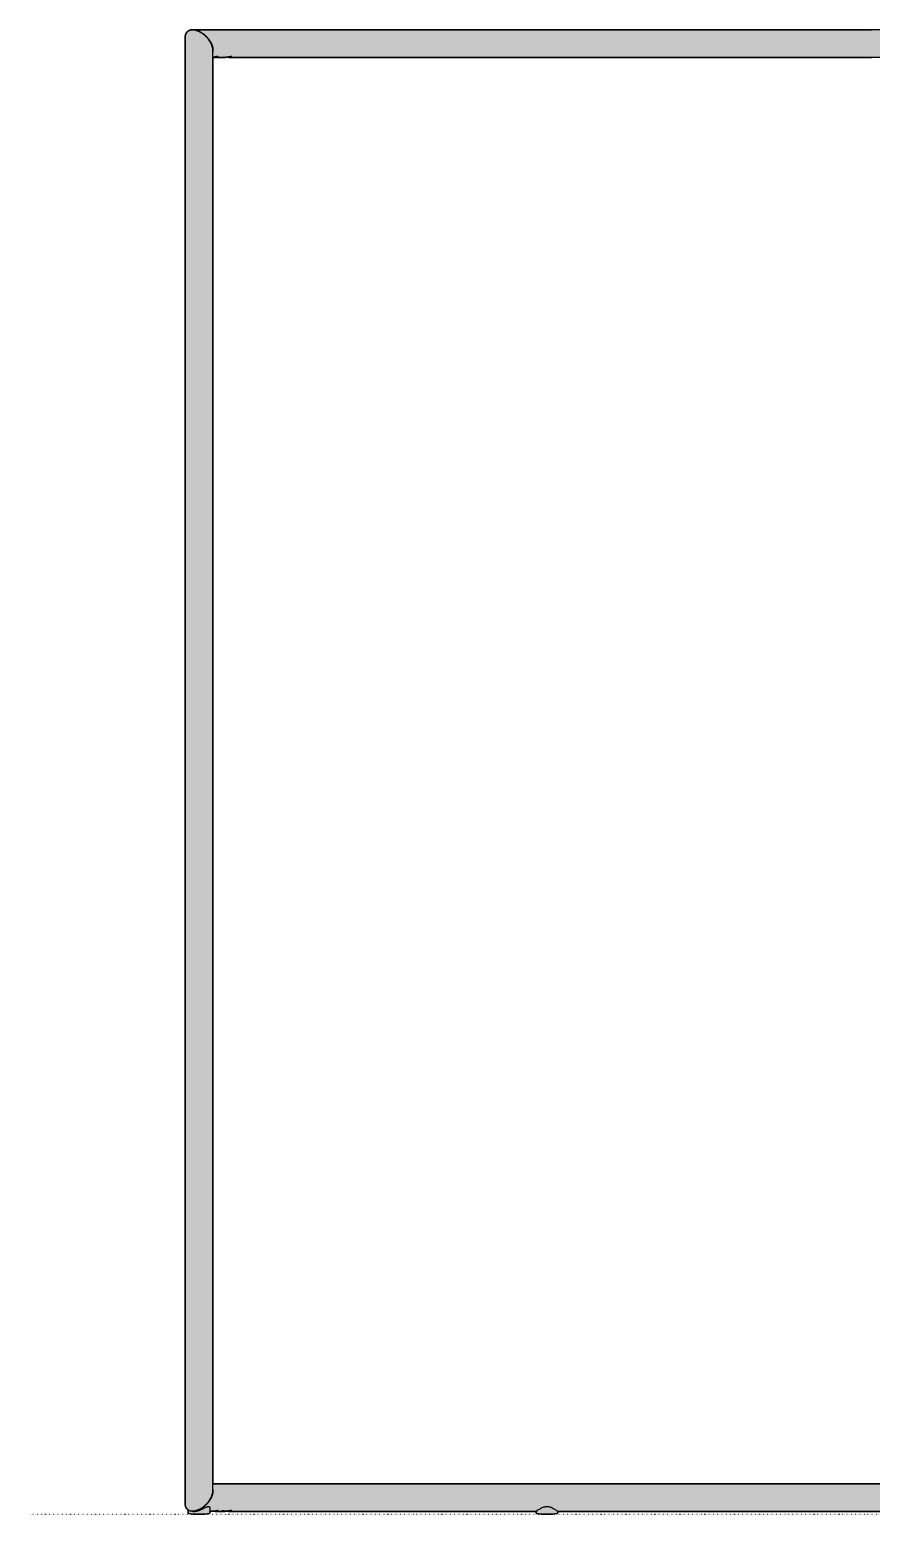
# Model space of a CAD drawing. Header units: millimetres. Extents: x 0 to 2832, y -1153 to 1503.
# Drawn here: x 0 to 852, y 0 to 1503 of the extents above; entities that cross this region are included whole.
import ezdxf

# ---------------------------------------------------------------- set-up
doc = ezdxf.new("R2010")
doc.units = ezdxf.units.MM
doc.linetypes.add('Dots', pattern=[1, 0, -1])
doc.layers.add('Blocks', color=7, linetype='Continuous')
doc.layers.add('Blocks$Fill', color=7, linetype='Continuous', true_color=0xffffff)
for name, color, linetype, lineweight, true_color in [('Blocks$Inner', 7, 'Continuous', 25, 0x007f00), ('Blocks$Outline', 7, 'Continuous', 35, 0xff3f3f), ('Groud', 7, 'Dots', 25, 0x243775)]:
    doc.layers.add(name, color=color, linetype=linetype, lineweight=lineweight, true_color=true_color)

# ---------------------------------------------------------------- blocks, each defined once
blk = doc.blocks.new('Colour Coat Rack Front')
at = {"layer": 'Blocks$Fill'}
h = blk.add_hatch(color=256, dxfattribs=at)
h.paths.add_polyline_path([(851.9, 1503), (213.6, 1503), (165, 1503), (164.7, 1503), (164.4, 1503), (164.1, 1503), (163.8, 1502.9), (163.5, 1502.9), (163.2, 1502.9), (162.9, 1502.8), (162.6, 1502.7), (162.5, 1502.7), (162.3, 1502.7), (162.2, 1502.6), (162.1, 1502.6), (161.9, 1502.5), (161.8, 1502.5), (161.7, 1502.4), (161.6, 1502.4), (161.4, 1502.3), (161.3, 1502.3), (161.2, 1502.2), (161.1, 1502.1), (161, 1502.1), (160.8, 1502), (160.7, 1502), (160.6, 1501.9), (160.5, 1501.8), (160.4, 1501.7), (160.3, 1501.7), (160.2, 1501.6), (160.1, 1501.5), (160, 1501.4), (159.9, 1501.4), (159.8, 1501.3), (159.7, 1501.2), (159.6, 1501.1), (159.5, 1501), (159.5, 1501), (159.4, 1500.9), (159.3, 1500.8), (159.2, 1500.7), (159.1, 1500.6), (159.1, 1500.5), (159, 1500.4), (158.9, 1500.3), (158.8, 1500.2), (158.8, 1500.1), (158.7, 1500), (158.6, 1499.9), (158.6, 1499.8), (158.5, 1499.7), (158.5, 1499.6), (158.4, 1499.5), (158.4, 1499.4), (158.2, 1499.2), (158.2, 1499), (158.1, 1498.9), (158.1, 1498.8), (158, 1498.6), (157.9, 1498.5), (157.9, 1498.3), (157.8, 1498.2), (157.8, 1498), (157.7, 1497.9), (157.7, 1497.7), (157.6, 1497.5), (157.6, 1497.4), (157.5, 1497.2), (157.5, 1497), (157.5, 1496.8), (157.4, 1496.7), (157.4, 1496.5), (157.4, 1496.3), (157.4, 1496.1), (157.4, 1495.9), (157.3, 1495.7), (157.3, 1495.6), (157.3, 1495.4), (157.3, 1495.2), (157.3, 10.9), (157.3, 10.7), (157.3, 10.5), (157.3, 10.3), (157.4, 10.1), (157.4, 9.9), (157.4, 9.7), (157.4, 9.6), (157.4, 9.4), (157.5, 9.2), (157.5, 9), (157.5, 8.9), (157.6, 8.7), (157.6, 8.5), (157.7, 8.3), (157.7, 8.2), (157.8, 8), (157.8, 7.9), (157.9, 7.7), (157.9, 7.6), (158, 7.4), (158.1, 7.3), (158.1, 7.1), (158.2, 7.1), (158.2, 6.9), (158.4, 6.6), (158.4, 6.5), (158.5, 6.4), (158.5, 6.3), (158.6, 6.2), (158.6, 6.1), (158.7, 6), (158.8, 5.9), (158.8, 5.8), (158.9, 5.7), (159, 5.6), (159.1, 5.5), (159.1, 5.5), (159.2, 5.4), (159.3, 5.3), (159.4, 5.2), (159.5, 5.1), (159.5, 5), (159.6, 4.9), (159.7, 4.8), (159.8, 4.8), (159.9, 4.7), (160, 4.6), (160.1, 4.5), (160.2, 4.4), (160.3, 4.4), (160.3, 4.4), (160.3, 1.8), (160.3, 1.8), (160.3, 1.8), (160.3, 1.7), (160.3, 1.7), (160.3, 1.7), (160.3, 1.6), (160.4, 1.6), (160.4, 1.6), (160.4, 1.5), (160.4, 1.5), (160.4, 1.5), (160.4, 1.4), (160.4, 1.4), (160.4, 1.4), (160.5, 1.3), (160.5, 1.3), (160.5, 1.3), (160.5, 1.3), (160.5, 1.2), (160.6, 1.2), (160.6, 1.2), (160.6, 1.2), (160.6, 1.1), (160.6, 1.1), (160.7, 1.1), (160.7, 1.1), (160.7, 1), (160.8, 1), (160.8, 1), (160.8, 1), (160.8, 1), (160.9, 1), (160.9, 0.9), (160.9, 0.9), (161, 0.9), (161, 0.9), (161, 0.9), (161.1, 0.9), (161.1, 0.9), (161.1, 0.9), (161.2, 0.9), (163.2, 0.5), (165.2, 0.3), (167.2, 0.1), (169.3, 0), (171.3, 0), (173.4, 0), (175.4, 0.1), (177.4, 0.3), (179.5, 0.5), (181.5, 0.9), (181.5, 0.9), (181.6, 0.9), (181.6, 0.9), (181.6, 0.9), (181.7, 0.9), (181.7, 0.9), (181.7, 0.9), (181.8, 0.9), (181.8, 1), (181.8, 1), (181.8, 1), (181.9, 1), (181.9, 1), (181.9, 1), (182, 1.1), (182, 1.1), (182, 1.1), (182, 1.1), (182.1, 1.2), (182.1, 1.2), (182.1, 1.2), (182.1, 1.2), (182.1, 1.3), (182.2, 1.3), (182.2, 1.3), (182.2, 1.3), (182.2, 1.4), (182.2, 1.4), (182.2, 1.4), (182.3, 1.5), (182.3, 1.5), (182.3, 1.5), (182.3, 1.6), (182.3, 1.6), (182.3, 1.6), (182.3, 1.7), (182.3, 1.7), (182.3, 1.7), (182.3, 1.8), (182.3, 1.8), (182.3, 1.8), (182.3, 3), (183.5, 3), (185, 3.2), (185.7, 3.2), (185.7, 3.2), (186.9, 3.1), (188, 3), (197.4, 3), (198.6, 3.1), (199.5, 3.2), (199.9, 3.2), (200.4, 3.1), (200.9, 3.1), (201.3, 3), (201.6, 3), (201.9, 3), (213.6, 3), (512.7, 3), (512.7, 3), (512.6, 3), (512.6, 3), (512.5, 2.9), (512.5, 1.8), (512.5, 1.8), (512.5, 1.8), (512.5, 1.7), (512.5, 1.7), (512.5, 1.7), (512.5, 1.6), (512.6, 1.6), (512.6, 1.6), (512.6, 1.5), (512.6, 1.5), (512.6, 1.5), (512.6, 1.4), (512.6, 1.4), (512.6, 1.4), (512.7, 1.3), (512.7, 1.3), (512.7, 1.3), (512.7, 1.3), (512.7, 1.2), (512.8, 1.2), (512.8, 1.2), (512.8, 1.2), (512.8, 1.1), (512.8, 1.1), (512.9, 1.1), (512.9, 1.1), (512.9, 1), (513, 1), (513, 1), (513, 1), (513, 1), (513.1, 1), (513.1, 0.9), (513.1, 0.9), (513.2, 0.9), (513.2, 0.9), (513.2, 0.9), (513.3, 0.9), (513.3, 0.9), (513.3, 0.9), (513.4, 0.9), (515.4, 0.5), (517.4, 0.3), (519.4, 0.1), (521.5, 0), (523.5, 0), (525.6, 0), (527.6, 0.1), (529.6, 0.3), (531.7, 0.5), (533.7, 0.9), (533.7, 0.9), (533.8, 0.9), (533.8, 0.9), (533.8, 0.9), (533.9, 0.9), (533.9, 0.9), (533.9, 0.9), (534, 0.9), (534, 1), (534, 1), (534, 1), (534.1, 1), (534.1, 1), (534.1, 1), (534.2, 1.1), (534.2, 1.1), (534.2, 1.1), (534.2, 1.1), (534.3, 1.2), (534.3, 1.2), (534.3, 1.2), (534.3, 1.2), (534.3, 1.3), (534.4, 1.3), (534.4, 1.3), (534.4, 1.3), (534.4, 1.4), (534.4, 1.4), (534.4, 1.4), (534.5, 1.5), (534.5, 1.5), (534.5, 1.5), (534.5, 1.6), (534.5, 1.6), (534.5, 1.6), (534.5, 1.7), (534.5, 1.7), (534.5, 1.7), (534.5, 1.8), (534.5, 1.8), (534.5, 1.8), (534.5, 2.8), (534.5, 2.8), (534.5, 2.8), (534.5, 2.9), (534.5, 2.9), (534.5, 2.9), (534.5, 2.9), (534.4, 3), (534.4, 3), (534.4, 3), (534.4, 3), (534.4, 3), (851.9, 3), (894.8, 3), (1212.3, 3), (1212.3, 3), (1212.3, 3), (1212.2, 3), (1212.2, 3), (1212.2, 3), (1212.2, 3), (1212.2, 3), (1212.2, 3), (1212.2, 3), (1212.2, 3), (1212.2, 3), (1212.2, 2.9), (1212.2, 2.9), (1212.2, 2.9), (1212.2, 2.9), (1212.2, 2.9), (1212.2, 2.9), (1212.2, 2.9), (1212.2, 2.9), (1212.2, 2.9), (1212.2, 2.9), (1212.2, 2.9), (1212.1, 2.9), (1212.1, 2.9), (1212.1, 2.9), (1212.1, 2.9), (1212.1, 2.9), (1212.1, 2.9), (1212.1, 2.8), (1212.1, 2.8), (1212.1, 2.8), (1212.1, 2.8), (1212.1, 2.8), (1212.1, 2.8), (1212.1, 2.8), (1212.1, 2.8), (1212.1, 1.8), (1212.1, 1.8), (1212.1, 1.8), (1212.1, 1.7), (1212.1, 1.7), (1212.1, 1.7), (1212.2, 1.6), (1212.2, 1.6), (1212.2, 1.6), (1212.2, 1.5), (1212.2, 1.5), (1212.2, 1.5), (1212.2, 1.4), (1212.2, 1.4), (1212.2, 1.4), (1212.3, 1.3), (1212.3, 1.3), (1212.3, 1.3), (1212.3, 1.3), (1212.3, 1.2), (1212.4, 1.2), (1212.4, 1.2), (1212.4, 1.1), (1212.4, 1.1), (1212.5, 1.1), (1212.5, 1.1), (1212.5, 1.1), (1212.5, 1), (1212.6, 1), (1212.6, 1), (1212.6, 1), (1212.7, 1), (1212.7, 0.9), (1212.7, 0.9), (1212.7, 0.9), (1213, 0.9), (1215, 0.5), (1217, 0.3), (1219, 0.1), (1221.1, 0), (1223.1, 0), (1225.2, 0), (1227.2, 0.1), (1229.2, 0.3), (1231.3, 0.5), (1233.3, 0.9), (1233.3, 0.9), (1233.4, 0.9), (1233.4, 0.9), (1233.4, 0.9), (1233.5, 0.9), (1233.5, 0.9), (1233.5, 0.9), (1233.6, 0.9), (1233.6, 1), (1233.6, 1), (1233.6, 1), (1233.7, 1), (1233.7, 1), (1233.7, 1), (1233.8, 1.1), (1233.8, 1.1), (1233.8, 1.1), (1233.8, 1.1), (1233.9, 1.2), (1233.9, 1.2), (1233.9, 1.2), (1233.9, 1.2), (1233.9, 1.3), (1234, 1.3), (1234, 1.3), (1234, 1.3), (1234, 1.4), (1234, 1.4), (1234, 1.4), (1234.1, 1.5), (1234.1, 1.5), (1234.1, 1.5), (1234.1, 1.6), (1234.1, 1.6), (1234.1, 1.6), (1234.1, 1.7), (1234.1, 1.7), (1234.1, 1.7), (1234.1, 1.8), (1234.1, 1.8), (1234.1, 1.8), (1234.1, 2.8), (1234.1, 2.8), (1234.1, 2.8), (1234.1, 2.9), (1234.1, 2.9), (1234.1, 2.9), (1234.1, 2.9), (1234, 3), (1234, 3), (1234, 3), (1234, 3), (1234, 3), (1234, 3), (1234, 3), (1234, 3), (1234, 3), (1234, 3), (1234, 3), (1234, 3), (1533.1, 3), (1544.8, 3), (1545.3, 3), (1547.2, 3.2), (1549.1, 3.6), (1550.6, 3.8), (1551.5, 3.8), (1551.5, 3.1), (1548.3, 3.1), (1549.3, 3), (1558.7, 3), (1560.3, 3.2), (1561.8, 3.3), (1563.4, 3.6), (1564.9, 3.8), (1565.4, 3.8), (1565.4, 3.9), (1565.4, 3.9), (1565.4, 3.9), (1565.4, 3.9), (1565.4, 3.9), (1565.4, 3.9), (1565.5, 3.9), (1565.5, 3.9), (1565.5, 3.9), (1565.5, 3.9), (1565.5, 3.9), (1565.5, 3.9), (1565.5, 3.9), (1565.5, 3.9), (1565.5, 3.9), (1565.5, 3.9), (1565.5, 3.9), (1565.5, 3.9), (1565.6, 3.9), (1565.6, 3.8), (1565.6, 3.8), (1565.6, 3.8), (1565.6, 3.8), (1565.6, 3.8), (1565.6, 3.8), (1565.6, 3.8), (1565.6, 3.8), (1565.6, 3.8), (1565.6, 3.8), (1565.6, 3.8), (1565.6, 3.8), (1565.6, 3.8), (1565.6, 3.8), (1565.7, 3.8), (1565.7, 3.8), (1565.7, 3.8), (1565.7, 3.8), (1565.7, 3.8), (1565.7, 3.8), (1565.7, 3.7), (1565.7, 3.7), (1565.7, 3.7), (1565.7, 3.7), (1565.7, 3.7), (1565.7, 3.7), (1565.7, 3.7), (1565.7, 3.7), (1565.7, 3.7), (1565.7, 3.7), (1565.7, 3.7), (1565.7, 3.7), (1565.7, 3.7), (1565.7, 3.6), (1565.7, 3.6), (1565.7, 3.6), (1565.4, 3.4), (1565.4, 3.1), (1562.2, 3.1), (1563.2, 3), (1564.3, 3), (1564.3, 1.8), (1564.3, 1.8), (1564.3, 1.8), (1564.3, 1.7), (1564.3, 1.7), (1564.3, 1.7), (1564.3, 1.6), (1564.4, 1.6), (1564.4, 1.6), (1564.4, 1.5), (1564.4, 1.5), (1564.4, 1.5), (1564.4, 1.4), (1564.4, 1.4), (1564.4, 1.4), (1564.5, 1.3), (1564.5, 1.3), (1564.5, 1.3), (1564.5, 1.3), (1564.5, 1.2), (1564.6, 1.2), (1564.6, 1.2), (1564.6, 1.2), (1564.6, 1.1), (1564.6, 1.1), (1564.7, 1.1), (1564.7, 1.1), (1564.7, 1), (1564.8, 1), (1564.8, 1), (1564.8, 1), (1564.8, 1), (1564.9, 1), (1564.9, 0.9), (1564.9, 0.9), (1565, 0.9), (1565, 0.9), (1565, 0.9), (1565.1, 0.9), (1565.1, 0.9), (1565.1, 0.9), (1565.2, 0.9), (1567.2, 0.5), (1569.2, 0.3), (1571.2, 0.1), (1573.3, 0), (1575.3, 0), (1577.4, 0), (1579.4, 0.1), (1581.4, 0.3), (1583.5, 0.5), (1585.5, 0.9), (1585.5, 0.9), (1585.6, 0.9), (1585.6, 0.9), (1585.6, 0.9), (1585.7, 0.9), (1585.7, 0.9), (1585.7, 0.9), (1585.8, 0.9), (1585.8, 1), (1585.8, 1), (1585.8, 1), (1585.9, 1), (1585.9, 1), (1585.9, 1), (1586, 1.1), (1586, 1.1), (1586, 1.1), (1586, 1.1), (1586.1, 1.2), (1586.1, 1.2), (1586.1, 1.2), (1586.1, 1.2), (1586.1, 1.3), (1586.2, 1.3), (1586.2, 1.3), (1586.2, 1.3), (1586.2, 1.4), (1586.2, 1.4), (1586.2, 1.4), (1586.3, 1.5), (1586.3, 1.5), (1586.3, 1.5), (1586.3, 1.6), (1586.3, 1.6), (1586.3, 1.6), (1586.3, 1.7), (1586.3, 1.7), (1586.3, 1.7), (1586.3, 1.8), (1586.3, 1.8), (1586.3, 1.8), (1586.3, 4.4), (1586.4, 4.4), (1586.5, 4.5), (1586.6, 4.6), (1586.7, 4.6), (1586.8, 4.7), (1586.9, 4.8), (1587, 4.9), (1587.1, 5), (1587.1, 5), (1587.2, 5.1), (1587.3, 5.2), (1587.4, 5.3), (1587.4, 5.4), (1587.5, 5.5), (1587.6, 5.5), (1587.7, 5.6), (1587.7, 5.7), (1587.8, 5.8), (1587.9, 5.9), (1587.9, 6), (1588, 6.2), (1588.2, 6.4), (1588.3, 6.6), (1588.4, 6.8), (1588.5, 7), (1588.5, 7.1), (1588.6, 7.3), (1588.7, 7.6), (1588.8, 7.8), (1588.9, 8.1), (1589, 8.4), (1589.1, 8.6), (1589.1, 8.9), (1589.2, 9.2), (1589.2, 9.5), (1589.3, 9.8), (1589.3, 10), (1589.3, 10.3), (1589.3, 10.6), (1589.3, 10.9), (1589.3, 1495.2), (1589.3, 1495.5), (1589.3, 1495.7), (1589.3, 1496), (1589.3, 1496.3), (1589.2, 1496.6), (1589.2, 1496.8), (1589.1, 1497.1), (1589.1, 1497.4), (1589, 1497.7), (1588.9, 1497.9), (1588.8, 1498.2), (1588.7, 1498.5), (1588.6, 1498.7), (1588.5, 1499), (1588.5, 1499.1), (1588.4, 1499.2), (1588.3, 1499.3), (1588.3, 1499.4), (1588.2, 1499.6), (1588.1, 1499.7), (1588.1, 1499.8), (1588, 1499.9), (1587.9, 1500.1), (1587.8, 1500.2), (1587.7, 1500.3), (1587.7, 1500.4), (1587.6, 1500.5), (1587.5, 1500.6), (1587.4, 1500.8), (1587.3, 1500.9), (1587.2, 1501), (1587.1, 1501.1), (1587, 1501.2), (1586.9, 1501.3), (1586.7, 1501.4), (1586.6, 1501.5), (1586.5, 1501.6), (1586.4, 1501.7), (1586.2, 1501.7), (1586.1, 1501.8), (1586, 1501.9), (1585.9, 1502), (1585.7, 1502.1), (1585.6, 1502.1), (1585.4, 1502.2), (1585.3, 1502.3), (1585.1, 1502.4), (1585, 1502.4), (1584.8, 1502.5), (1584.7, 1502.5), (1584.5, 1502.6), (1584.4, 1502.6), (1584.2, 1502.7), (1584, 1502.7), (1583.9, 1502.8), (1583.7, 1502.8), (1583.5, 1502.9), (1583.3, 1502.9), (1583.2, 1502.9), (1583, 1502.9), (1582.8, 1503), (1582.6, 1503), (1582.4, 1503), (1582.2, 1503), (1582.1, 1503), (1581.9, 1503), (1581.7, 1503), (1533.1, 1503), (1223.1, 1503), (894.8, 1503)], flags=0)
h.paths.add_polyline_path([(851.9, 31), (523.5, 31), (213.6, 31), (185.3, 31), (185.3, 1475), (197.4, 1475), (198.6, 1475.1), (199.7, 1475.2), (200.8, 1475.4), (202, 1475.6), (203.1, 1475.8), (203.2, 1475.8), (203.3, 1475.8), (203.5, 1475.9), (203.6, 1475.9), (203.7, 1475.9), (203.8, 1475.9), (204, 1475.9), (204.1, 1475.9), (204.2, 1475.8), (204.2, 1475.8), (204.2, 1475.1), (200.9, 1475.1), (201.9, 1475), (213.6, 1475), (851.9, 1475), (894.8, 1475), (1223.1, 1475), (1533.1, 1475), (1544.8, 1475), (1546.3, 1475.1), (1547.7, 1475.3), (1549.2, 1475.5), (1550.7, 1475.8), (1551.5, 1475.8), (1551.5, 1475.1), (1548.3, 1475.1), (1549.3, 1475), (1558.7, 1475), (1559.9, 1475.1), (1561, 1475.2), (1562.2, 1475.4), (1563.4, 1475.6), (1564.5, 1475.8), (1565.4, 1475.8), (1565.4, 1475.1), (1561.3, 1475.1), (1561.3, 31), (1533.1, 31), (1223.1, 31), (894.8, 31)], flags=0)
at = {"layer": 'Blocks$Inner'}
for p, q in [((201.9, 1475), (202.8, 1475.1)), ((183.5, 3), (182.3, 3.1)), ((197.4, 3), (188, 3)), ((534.4, 3), (534.3, 3))]:
    blk.add_line(p, q, dxfattribs=at)
for points in [[(894.8, 1503), (851.9, 1503), (213.6, 1503), (165, 1503), (164.7, 1503), (164.4, 1503), (164.1, 1503), (163.8, 1502.9), (163.5, 1502.9), (163.2, 1502.9), (162.9, 1502.8), (162.6, 1502.7), (162.5, 1502.7), (162.3, 1502.7), (162.2, 1502.6), (162.1, 1502.6), (161.9, 1502.5), (161.8, 1502.5), (161.7, 1502.4), (161.6, 1502.4), (161.4, 1502.3), (161.3, 1502.3), (161.2, 1502.2), (161.1, 1502.1), (161, 1502.1), (160.8, 1502), (160.7, 1502), (160.6, 1501.9), (160.5, 1501.8), (160.4, 1501.7), (160.3, 1501.7), (160.2, 1501.6), (160.1, 1501.5), (160, 1501.4), (159.9, 1501.4), (159.8, 1501.3), (159.7, 1501.2), (159.6, 1501.1), (159.5, 1501), (159.5, 1501), (159.4, 1500.9), (159.3, 1500.8), (159.2, 1500.7), (159.1, 1500.6), (159.1, 1500.5), (159, 1500.4), (158.9, 1500.3), (158.8, 1500.2), (158.8, 1500.1), (158.7, 1500), (158.6, 1499.9), (158.6, 1499.8), (158.5, 1499.7), (158.5, 1499.6), (158.4, 1499.5), (158.4, 1499.4), (158.2, 1499.2), (158.2, 1499)], [(165, 1503), (165.4, 1503), (165.8, 1503), (166.2, 1503), (166.6, 1502.9), (167, 1502.9), (167.4, 1502.8), (167.8, 1502.7), (168.2, 1502.6), (168.7, 1502.5), (169.1, 1502.4), (169.5, 1502.2), (169.9, 1502.1), (170.3, 1501.9), (170.8, 1501.7), (171.2, 1501.6), (171.6, 1501.4), (172, 1501.2), (172.4, 1501), (172.8, 1500.8), (173.2, 1500.5), (173.6, 1500.3), (174, 1500.1), (174.4, 1499.8), (174.7, 1499.6), (175.5, 1499.1), (176.2, 1498.5), (176.9, 1498), (177.5, 1497.4), (178.1, 1496.9), (178.7, 1496.3), (179.3, 1495.7), (179.8, 1495.2), (180.3, 1494.6), (180.7, 1494), (181.2, 1493.5), (181.6, 1492.9), (181.9, 1492.4), (182.3, 1491.9), (182.6, 1491.4), (182.9, 1490.9), (183.2, 1490.4), (183.4, 1489.9), (183.7, 1489.5), (183.9, 1489), (184.1, 1488.6), (184.3, 1488.2), (184.5, 1487.7), (184.6, 1487.3), (184.8, 1486.8), (184.9, 1486.4), (185, 1485.9), (185.1, 1485.4), (185.2, 1485), (185.3, 1484.5), (185.4, 1484), (185.4, 1483.6), (185.4, 1483.1), (185.4, 1482.6), (185.4, 1482.1), (185.4, 1481.6), (185.4, 1481.2), (185.3, 1480.7)], [(190.3, 1475.9), (190.3, 1475.1), (185.3, 1475.1)], [(190.3, 1475.4), (190.6, 1475.7), (190.5, 1475.8), (190.4, 1475.8), (190.3, 1475.8), (190.1, 1475.9), (190, 1475.9), (189.9, 1475.9), (189.8, 1475.9), (189.6, 1475.9), (189.5, 1475.9), (189.4, 1475.8), (189.3, 1475.8), (189.1, 1475.8), (185.3, 1475.1)], [(204.2, 1475.4), (204.5, 1475.7), (204.5, 1475.8), (204.4, 1475.8), (204.2, 1475.8), (204.1, 1475.9), (204, 1475.9), (203.8, 1475.9), (203.7, 1475.9), (203.6, 1475.9), (203.5, 1475.9), (203.3, 1475.8), (203.2, 1475.8), (203.1, 1475.8), (202, 1475.6), (200.8, 1475.4), (199.7, 1475.2), (198.6, 1475.1), (197.4, 1475), (185.3, 1475)], [(204.2, 1475.9), (204.2, 1475.1), (198.4, 1475.1)], [(894.8, 1475), (851.9, 1475), (213.6, 1475), (201.9, 1475), (200.9, 1475.1)], [(894.8, 31), (851.9, 31), (523.5, 31), (213.6, 31), (185.3, 31)], [(185.3, 25.3), (185.4, 24.9), (185.4, 24.4), (185.4, 23.9), (185.4, 23.4), (185.4, 23), (185.4, 22.5), (185.4, 22), (185.3, 21.5), (185.2, 21.1), (185.1, 20.6), (185, 20.1), (184.9, 19.7), (184.8, 19.2), (184.6, 18.8), (184.5, 18.3), (184.3, 17.9), (184.1, 17.4), (183.9, 17), (183.7, 16.6), (183.4, 16.1), (183.2, 15.6), (182.9, 15.2), (182.6, 14.7), (182.3, 14.2), (181.9, 13.6), (181.6, 13.1), (181.2, 12.6), (180.7, 12), (180.3, 11.5), (179.8, 10.9), (179.3, 10.3), (178.7, 9.8), (178.1, 9.2), (177.5, 8.6), (176.9, 8.1), (176.2, 7.5), (175.5, 7), (174.7, 6.5), (174.4, 6.2), (174, 6), (173.6, 5.7), (173.2, 5.5), (172.8, 5.3), (172.4, 5.1), (172, 4.9), (171.6, 4.7), (171.2, 4.5), (170.8, 4.3), (170.3, 4.1), (169.9, 4), (169.5, 3.8), (169.1, 3.7), (168.7, 3.6), (168.2, 3.5), (167.8, 3.4), (167.4, 3.3), (167, 3.2), (166.6, 3.1), (166.2, 3.1), (165.8, 3), (165.4, 3), (165, 3), (164.7, 3), (164.4, 3), (164.1, 3.1), (163.8, 3.1), (163.5, 3.1), (163.2, 3.2), (162.9, 3.2), (162.6, 3.3), (162.5, 3.4), (162.3, 3.4), (162.2, 3.4), (162.1, 3.5), (161.9, 3.5), (161.8, 3.6), (161.7, 3.6), (161.6, 3.7), (161.4, 3.7), (161.3, 3.8), (161.2, 3.8), (161.1, 3.9), (161, 4), (160.8, 4), (160.7, 4.1), (160.6, 4.2), (160.5, 4.2), (160.4, 4.3), (160.3, 4.4), (160.2, 4.4), (160.1, 4.5), (160, 4.6), (159.9, 4.7), (159.8, 4.8), (159.7, 4.8), (159.6, 4.9), (159.5, 5), (159.5, 5.1), (159.4, 5.2), (159.3, 5.3), (159.2, 5.4), (159.1, 5.5), (159.1, 5.5), (159, 5.6), (158.9, 5.7), (158.8, 5.8), (158.8, 5.9), (158.7, 6), (158.6, 6.1), (158.6, 6.2), (158.5, 6.3), (158.5, 6.4), (158.4, 6.5), (158.4, 6.6), (158.2, 6.9), (158.2, 7.1)], [(166.3, 3), (166.6, 3), (166.8, 3), (167.1, 3), (167.3, 3), (167.6, 3.1), (167.8, 3.1), (168.1, 3.1), (168.4, 3.2), (168.9, 3.3), (169.4, 3.4), (170, 3.5), (170.5, 3.7), (171, 3.8), (171.6, 4), (172.1, 4.2), (172.6, 4.4), (173.1, 4.6), (173.6, 4.8), (174.6, 5.3), (178.2, 7.1), (178.6, 7.3), (178.9, 7.4), (179.3, 7.6), (179.5, 7.7), (179.7, 7.7), (179.8, 7.8), (180, 7.8), (180.2, 7.9), (180.2, 7.9), (180.3, 7.9), (180.4, 7.9), (180.5, 7.9), (180.5, 8), (180.6, 8), (180.7, 8), (180.8, 8), (180.8, 8), (180.9, 8), (181, 8), (181, 8), (181.1, 8), (181.1, 8), (181.2, 8), (181.2, 8), (181.2, 8), (181.2, 7.9), (181.3, 7.9), (181.3, 7.9), (181.3, 7.9), (181.4, 7.9), (181.4, 7.9), (181.4, 7.9), (181.5, 7.9), (181.5, 7.9), (181.5, 7.9), (181.5, 7.9), (181.6, 7.8), (181.6, 7.8), (181.6, 7.8), (181.6, 7.8), (181.7, 7.8), (181.7, 7.8), (181.7, 7.8), (181.7, 7.7), (181.8, 7.7), (181.8, 7.7), (181.8, 7.7), (181.8, 7.7), (181.9, 7.7), (181.9, 7.6), (181.9, 7.6), (181.9, 7.6), (181.9, 7.6), (182, 7.6), (182, 7.5), (182, 7.5), (182, 7.5), (182, 7.5), (182, 7.5), (182.1, 7.4), (182.1, 7.4), (182.1, 7.4), (182.1, 7.4), (182.1, 7.3), (182.1, 7.3), (182.1, 7.3), (182.2, 7.3), (182.2, 7.2), (182.2, 7.2), (182.2, 7.2), (182.2, 7.2), (182.2, 7.1), (182.2, 7.1), (182.2, 7.1), (182.2, 7.1), (182.3, 7), (182.3, 7), (182.3, 7), (182.3, 6.9), (182.3, 6.9), (182.3, 6.8), (182.3, 6.8), (182.3, 6.7), (182.3, 6.7), (182.3, 6.6), (182.3, 6.6), (182.3, 6.5), (182.3, 1.8), (182.3, 1.8), (182.3, 1.8), (182.3, 1.7), (182.3, 1.7), (182.3, 1.7), (182.3, 1.6), (182.3, 1.6), (182.3, 1.6), (182.3, 1.5), (182.3, 1.5), (182.3, 1.5), (182.2, 1.4), (182.2, 1.4), (182.2, 1.4), (182.2, 1.3), (182.2, 1.3), (182.2, 1.3), (182.1, 1.3), (182.1, 1.2), (182.1, 1.2), (182.1, 1.2), (182.1, 1.2), (182, 1.1), (182, 1.1), (182, 1.1), (182, 1.1), (181.9, 1), (181.9, 1), (181.9, 1), (181.8, 1), (181.8, 1), (181.8, 1), (181.8, 0.9), (181.7, 0.9), (181.7, 0.9), (181.7, 0.9), (181.6, 0.9), (181.6, 0.9), (181.6, 0.9), (181.5, 0.9), (181.5, 0.9), (179.5, 0.5), (177.4, 0.3), (175.4, 0.1), (173.4, 0), (171.3, 0), (169.3, 0), (167.2, 0.1), (165.2, 0.3), (163.2, 0.5), (161.2, 0.9), (161.1, 0.9), (161.1, 0.9), (161.1, 0.9), (161, 0.9), (161, 0.9), (161, 0.9), (160.9, 0.9), (160.9, 0.9), (160.9, 1), (160.8, 1), (160.8, 1), (160.8, 1), (160.8, 1), (160.7, 1), (160.7, 1.1), (160.7, 1.1), (160.6, 1.1), (160.6, 1.1), (160.6, 1.2), (160.6, 1.2), (160.6, 1.2), (160.5, 1.2), (160.5, 1.3), (160.5, 1.3), (160.5, 1.3), (160.5, 1.3), (160.4, 1.4), (160.4, 1.4), (160.4, 1.4), (160.4, 1.5), (160.4, 1.5), (160.4, 1.5), (160.4, 1.6), (160.4, 1.6), (160.3, 1.6), (160.3, 1.7), (160.3, 1.7), (160.3, 1.7), (160.3, 1.8), (160.3, 1.8), (160.3, 1.8), (160.3, 4.4)], [(165.5, 3), (166.3, 3), (166.8, 3), (167.3, 3.1), (167.8, 3.1), (168.4, 3.2), (168.9, 3.3), (169.4, 3.4), (169.9, 3.5), (170.4, 3.6), (170.8, 3.8), (171.3, 3.9)], [(182.3, 3.8), (183.5, 3.6), (184.6, 3.4), (185.7, 3.2), (186.9, 3.1), (188, 3), (188.3, 3), (188.5, 3), (188.8, 3.1), (189, 3.1), (189.2, 3.1), (189.4, 3.1), (189.5, 3.2), (189.7, 3.2), (189.8, 3.2), (189.9, 3.2), (189.9, 3.3), (190, 3.3), (190, 3.3), (190.1, 3.3), (190.1, 3.3), (190.2, 3.4), (190.2, 3.4), (190.3, 3.4), (190.3, 3.4), (190.4, 3.4), (190.4, 3.5), (190.4, 3.5), (190.4, 3.5), (190.4, 3.5), (190.4, 3.5), (190.5, 3.5), (190.5, 3.5), (190.5, 3.5), (190.5, 3.5), (190.5, 3.5), (190.5, 3.6), (190.5, 3.6), (190.5, 3.6), (190.5, 3.6), (190.5, 3.6), (190.5, 3.6), (190.5, 3.6), (190.5, 3.6), (190.6, 3.6), (190.6, 3.6), (190.6, 3.6), (190.6, 3.6), (190.6, 3.6), (190.6, 3.6), (190.6, 3.6), (190.6, 3.6), (190.6, 3.6), (190.6, 3.6), (190.6, 3.6), (190.6, 3.7), (190.6, 3.7), (190.6, 3.7), (190.6, 3.7), (190.6, 3.7), (190.6, 3.7), (190.6, 3.7), (190.6, 3.7), (190.6, 3.7), (190.6, 3.7), (190.6, 3.7), (190.6, 3.7), (190.6, 3.7), (190.6, 3.7), (190.6, 3.7), (190.6, 3.7), (190.6, 3.7), (190.6, 3.8), (190.6, 3.8), (190.6, 3.8), (190.5, 3.8), (190.5, 3.8), (190.5, 3.8), (190.5, 3.8), (190.5, 3.8), (190.5, 3.8), (190.5, 3.8), (190.5, 3.8), (190.5, 3.8), (190.5, 3.8), (190.5, 3.8), (190.5, 3.8), (190.5, 3.8), (190.5, 3.8), (190.5, 3.8), (190.5, 3.8), (190.5, 3.8), (190.5, 3.8), (190.5, 3.8), (190.5, 3.8), (190.5, 3.8), (190.4, 3.8), (190.4, 3.8), (190.4, 3.8), (190.4, 3.8), (190.4, 3.8), (190.4, 3.8), (190.4, 3.8), (190.4, 3.8), (190.4, 3.8), (190.4, 3.8), (190.4, 3.8), (190.4, 3.8), (190.4, 3.8), (189.6, 3.8), (188.1, 3.6), (186.6, 3.3), (185, 3.2), (183.5, 3), (182.3, 3)], [(190.3, 3.9), (190.3, 3.1), (184.9, 3.1)], [(196.2, 3.1), (195.2, 3.1), (195.2, 3.1)], [(204.2, 3.9), (204.2, 3.1), (198.9, 3.1)], [(512.7, 3), (213.6, 3), (201.9, 3)], [(1212.3, 3), (894.8, 3), (851.9, 3), (534.4, 3)]]:
    blk.add_lwpolyline(points, dxfattribs=at)
for points in [[(185.3, 23.9), (185.3, 1482.2), (185.3, 1482.6), (185.3, 1483), (185.3, 1483.4), (185.2, 1483.8), (185.2, 1484.2), (185.1, 1484.6), (185, 1485), (184.9, 1485.4), (184.8, 1485.8), (184.7, 1486.3), (184.5, 1486.7), (184.4, 1487.1), (184.2, 1487.5), (184, 1487.9), (183.9, 1488.4), (183.7, 1488.8), (183.5, 1489.2), (183.3, 1489.6), (183.1, 1490), (182.8, 1490.4), (182.6, 1490.8), (182.4, 1491.2), (182.1, 1491.5), (181.9, 1491.9), (181.4, 1492.7), (180.8, 1493.4), (180.3, 1494), (179.7, 1494.7), (179.2, 1495.3), (178.6, 1495.9), (178, 1496.4), (177.5, 1497), (176.9, 1497.5), (176.3, 1497.9), (175.8, 1498.3), (175.2, 1498.7), (174.7, 1499.1), (174.2, 1499.5), (173.7, 1499.8), (173.2, 1500.1), (172.7, 1500.4), (172.2, 1500.6), (171.8, 1500.9), (171.3, 1501.1), (170.9, 1501.3), (170.4, 1501.5), (170, 1501.6), (169.5, 1501.8), (169, 1502), (168.5, 1502.1), (167.9, 1502.3), (167.7, 1502.3), (167.4, 1502.4), (167.1, 1502.4), (166.9, 1502.5), (166.6, 1502.5), (166.3, 1502.6), (166, 1502.6), (165.8, 1502.6), (165.5, 1502.6), (165.2, 1502.7), (164.9, 1502.7), (164.6, 1502.7), (164.3, 1502.7), (164.1, 1502.6), (163.8, 1502.6), (163.5, 1502.6), (163.2, 1502.5), (162.9, 1502.5), (162.6, 1502.4), (162.5, 1502.4), (162.4, 1502.4), (162.2, 1502.3), (162.1, 1502.3), (162, 1502.2), (161.8, 1502.2), (161.7, 1502.1), (161.6, 1502.1), (161.4, 1502), (161.3, 1502), (161.2, 1501.9), (161, 1501.9), (160.9, 1501.8), (160.8, 1501.7), (160.7, 1501.6), (160.5, 1501.6), (160.4, 1501.5), (160.3, 1501.4), (160.2, 1501.3), (160, 1501.3), (159.9, 1501.2), (159.8, 1501.1), (159.7, 1501), (159.6, 1500.9), (159.5, 1500.8), (159.4, 1500.7), (159.3, 1500.6), (159.2, 1500.5), (159.1, 1500.4), (159, 1500.2), (158.9, 1500.1), (158.8, 1500), (158.7, 1499.9), (158.6, 1499.8), (158.5, 1499.6), (158.4, 1499.5), (158.4, 1499.4), (158.3, 1499.2), (158.2, 1499.1), (158.1, 1498.9), (158.1, 1498.8), (158, 1498.6), (157.9, 1498.5), (157.9, 1498.3), (157.8, 1498.2), (157.8, 1498), (157.7, 1497.9), (157.7, 1497.7), (157.6, 1497.5), (157.6, 1497.4), (157.5, 1497.2), (157.5, 1497), (157.5, 1496.8), (157.4, 1496.7), (157.4, 1496.5), (157.4, 1496.3), (157.4, 1496.1), (157.4, 1495.9), (157.3, 1495.7), (157.3, 1495.6), (157.3, 1495.4), (157.3, 1495.2), (157.3, 10.9), (157.3, 10.7), (157.3, 10.5), (157.3, 10.3), (157.4, 10.1), (157.4, 9.9), (157.4, 9.7), (157.4, 9.6), (157.4, 9.4), (157.5, 9.2), (157.5, 9), (157.5, 8.9), (157.6, 8.7), (157.6, 8.5), (157.7, 8.3), (157.7, 8.2), (157.8, 8), (157.8, 7.9), (157.9, 7.7), (157.9, 7.6), (158, 7.4), (158.1, 7.3), (158.1, 7.1), (158.2, 7), (158.3, 6.8), (158.4, 6.7), (158.4, 6.6), (158.5, 6.4), (158.6, 6.3), (158.7, 6.2), (158.8, 6), (158.9, 5.9), (159, 5.8), (159.1, 5.7), (159.2, 5.6), (159.3, 5.5), (159.4, 5.4), (159.5, 5.3), (159.6, 5.2), (159.7, 5.1), (159.8, 5), (159.9, 4.9), (160, 4.8), (160.2, 4.7), (160.3, 4.6), (160.4, 4.5), (160.5, 4.5), (160.7, 4.4), (160.8, 4.3), (160.9, 4.3), (161, 4.2), (161.2, 4.1), (161.3, 4.1), (161.4, 4), (161.6, 4), (161.7, 3.9), (161.8, 3.9), (162, 3.8), (162.1, 3.8), (162.2, 3.7), (162.4, 3.7), (162.5, 3.6), (162.6, 3.6), (162.9, 3.6), (163.2, 3.5), (163.5, 3.5), (163.8, 3.4), (164.1, 3.4), (164.3, 3.4), (164.6, 3.4), (164.9, 3.4), (165.2, 3.4), (165.5, 3.4), (165.8, 3.4), (166, 3.4), (166.3, 3.5), (166.6, 3.5), (166.9, 3.6), (167.1, 3.6), (167.4, 3.7), (167.7, 3.7), (167.9, 3.8), (168.5, 3.9), (169, 4.1), (169.5, 4.2), (170, 4.4), (170.4, 4.6), (170.9, 4.8), (171.3, 5), (171.8, 5.2), (172.2, 5.4), (172.7, 5.7), (173.2, 6), (173.7, 6.2), (174.2, 6.6), (174.7, 6.9), (175.2, 7.3), (175.8, 7.7), (176.3, 8.1), (176.9, 8.6), (177.5, 9.1), (178, 9.6), (178.6, 10.2), (179.2, 10.7), (179.7, 11.4), (180.3, 12), (180.8, 12.7), (181.4, 13.4), (181.9, 14.1), (182.1, 14.5), (182.4, 14.9), (182.6, 15.3), (182.8, 15.7), (183.1, 16.1), (183.3, 16.5), (183.5, 16.9), (183.7, 17.3), (183.9, 17.7), (184, 18.1), (184.2, 18.5), (184.4, 18.9), (184.5, 19.4), (184.7, 19.8), (184.8, 20.2), (184.9, 20.6), (185, 21), (185.1, 21.5), (185.2, 21.9), (185.2, 22.3), (185.3, 22.7), (185.3, 23.1), (185.3, 23.5)], [(194.9, 3.6), (194.9, 3.6), (194.9, 3.6), (194.9, 3.6), (194.9, 3.7), (194.9, 3.7), (194.9, 3.7), (194.9, 3.7), (194.9, 3.7), (195, 3.7), (195, 3.7), (195, 3.7), (195, 3.7), (195, 3.7), (195, 3.8), (195, 3.8), (195, 3.8), (195, 3.8), (195, 3.8), (195, 3.8), (195, 3.8), (195, 3.8), (195, 3.8), (195, 3.8), (195.1, 3.8), (195.1, 3.8), (195.1, 3.8), (195.1, 3.8), (195.1, 3.8), (195.1, 3.9), (195.1, 3.9), (195.1, 3.9), (195.1, 3.9), (195.1, 3.9), (195.2, 3.9), (195.2, 3.9), (195.2, 3.9), (195.2, 3.9), (195.2, 3.9), (195.2, 3.9), (195.2, 3.9), (195.2, 3.9), (195.2, 3.9), (195.2, 3.9), (195.3, 3.9), (195.3, 3.9), (195.3, 3.9), (195.3, 3.9), (195.3, 3.9), (195.3, 3.9), (195.3, 3.9), (195.3, 3.9), (195.3, 3.9), (195.4, 3.9), (195.4, 3.9), (195.4, 3.8), (195.6, 3.8), (195.7, 3.8), (195.8, 3.8), (195.9, 3.8), (196.1, 3.8), (196.4, 3.8), (196.8, 3.7), (199.4, 3.2), (199.9, 3.2), (200.4, 3.1), (200.9, 3.1), (201.3, 3), (201.6, 3), (201.9, 3), (202.2, 3), (202.5, 3), (202.7, 3.1), (203, 3.1), (203.2, 3.1), (203.3, 3.1), (203.5, 3.2), (203.6, 3.2), (203.8, 3.2), (203.8, 3.2), (203.9, 3.3), (203.9, 3.3), (204, 3.3), (204.1, 3.3), (204.1, 3.3), (204.2, 3.4), (204.2, 3.4), (204.2, 3.4), (204.3, 3.4), (204.3, 3.5), (204.3, 3.5), (204.4, 3.5), (204.4, 3.5), (204.4, 3.5), (204.4, 3.5), (204.4, 3.5), (204.4, 3.5), (204.4, 3.5), (204.5, 3.5), (204.5, 3.6), (204.5, 3.6), (204.5, 3.6), (204.5, 3.6), (204.5, 3.6), (204.5, 3.6), (204.5, 3.6), (204.5, 3.6), (204.5, 3.6), (204.5, 3.6), (204.5, 3.6), (204.5, 3.6), (204.5, 3.6), (204.5, 3.6), (204.5, 3.6), (204.5, 3.6), (204.5, 3.6), (204.5, 3.7), (204.5, 3.7), (204.5, 3.7), (204.5, 3.7), (204.5, 3.7), (204.5, 3.7), (204.5, 3.7), (204.5, 3.7), (204.5, 3.7), (204.5, 3.7), (204.5, 3.7), (204.5, 3.7), (204.5, 3.7), (204.5, 3.7), (204.5, 3.7), (204.5, 3.7), (204.5, 3.7), (204.5, 3.7), (204.5, 3.7), (204.5, 3.7), (204.5, 3.8), (204.5, 3.8), (204.5, 3.8), (204.5, 3.8), (204.5, 3.8), (204.5, 3.8), (204.5, 3.8), (204.5, 3.8), (204.5, 3.8), (204.5, 3.8), (204.5, 3.8), (204.5, 3.8), (204.5, 3.8), (204.5, 3.8), (204.5, 3.8), (204.5, 3.8), (204.5, 3.8), (204.5, 3.8), (204.5, 3.8), (204.5, 3.8), (204.5, 3.8), (204.5, 3.8), (204.5, 3.8), (204.4, 3.8), (204.4, 3.8), (204.4, 3.8), (204.4, 3.8), (204.4, 3.8), (204.4, 3.8), (204.4, 3.8), (204.4, 3.8), (204.4, 3.8), (204.4, 3.8), (204.4, 3.8), (204.4, 3.8), (203.4, 3.8), (202.2, 3.6), (201, 3.4), (199.8, 3.2), (198.6, 3.1), (197.4, 3), (197.2, 3), (196.9, 3), (196.7, 3), (196.5, 3.1), (196.3, 3.1), (196.1, 3.1), (196, 3.1), (195.8, 3.2), (195.7, 3.2), (195.6, 3.2), (195.6, 3.2), (195.5, 3.3), (195.5, 3.3), (195.4, 3.3), (195.4, 3.3), (195.3, 3.3), (195.3, 3.4), (195.2, 3.4), (195.2, 3.4), (195.1, 3.4), (195.1, 3.4), (195.1, 3.4), (195.1, 3.5), (195.1, 3.5), (195.1, 3.5), (195, 3.5), (195, 3.5), (195, 3.5), (195, 3.5), (195, 3.5), (195, 3.5), (195, 3.5), (195, 3.5), (195, 3.6), (195, 3.6), (195, 3.6), (195, 3.6), (195, 3.6), (195, 3.6), (194.9, 3.6), (194.9, 3.6), (194.9, 3.6), (194.9, 3.6), (194.9, 3.6), (194.9, 3.6), (194.9, 3.6), (194.9, 3.6)], [(534.5, 2.8), (534.5, 1.8), (534.5, 1.8), (534.5, 1.8), (534.5, 1.7), (534.5, 1.7), (534.5, 1.7), (534.5, 1.6), (534.5, 1.6), (534.5, 1.6), (534.5, 1.5), (534.5, 1.5), (534.5, 1.5), (534.4, 1.4), (534.4, 1.4), (534.4, 1.4), (534.4, 1.3), (534.4, 1.3), (534.4, 1.3), (534.3, 1.3), (534.3, 1.2), (534.3, 1.2), (534.3, 1.2), (534.3, 1.2), (534.2, 1.1), (534.2, 1.1), (534.2, 1.1), (534.2, 1.1), (534.1, 1), (534.1, 1), (534.1, 1), (534, 1), (534, 1), (534, 1), (534, 0.9), (533.9, 0.9), (533.9, 0.9), (533.9, 0.9), (533.8, 0.9), (533.8, 0.9), (533.8, 0.9), (533.7, 0.9), (533.7, 0.9), (531.7, 0.5), (529.6, 0.3), (527.6, 0.1), (525.6, 0), (523.5, 0), (521.5, 0), (519.4, 0.1), (517.4, 0.3), (515.4, 0.5), (513.4, 0.9), (513.3, 0.9), (513.3, 0.9), (513.3, 0.9), (513.2, 0.9), (513.2, 0.9), (513.2, 0.9), (513.1, 0.9), (513.1, 0.9), (513.1, 1), (513, 1), (513, 1), (513, 1), (513, 1), (512.9, 1), (512.9, 1.1), (512.9, 1.1), (512.8, 1.1), (512.8, 1.1), (512.8, 1.2), (512.8, 1.2), (512.8, 1.2), (512.7, 1.2), (512.7, 1.3), (512.7, 1.3), (512.7, 1.3), (512.7, 1.3), (512.6, 1.4), (512.6, 1.4), (512.6, 1.4), (512.6, 1.5), (512.6, 1.5), (512.6, 1.5), (512.6, 1.6), (512.6, 1.6), (512.5, 1.6), (512.5, 1.7), (512.5, 1.7), (512.5, 1.7), (512.5, 1.8), (512.5, 1.8), (512.5, 1.8), (512.5, 2.9), (512.6, 3), (512.6, 3), (512.7, 3), (512.8, 3.1), (513.1, 3.3), (513.5, 3.6), (514.5, 4.4), (515.9, 5.3), (516.7, 5.7), (517.5, 6.2), (517.9, 6.4), (518.4, 6.7), (518.8, 6.9), (519.3, 7.1), (519.8, 7.3), (520.3, 7.5), (521.4, 7.7), (521.9, 7.8), (522.4, 7.9), (522.7, 7.9), (523, 8), (523.3, 8), (523.5, 8), (523.8, 8), (524.1, 8), (524.3, 7.9), (524.6, 7.9), (525.1, 7.8), (525.7, 7.7), (526.7, 7.5), (527.2, 7.3), (527.7, 7.1), (528.2, 6.9), (528.7, 6.7), (529.1, 6.4), (529.6, 6.2), (530.4, 5.7), (531.2, 5.3), (532.5, 4.4), (533.5, 3.6), (533.9, 3.3), (534.2, 3.1), (534.4, 3), (534.4, 3), (534.4, 3), (534.4, 3), (534.5, 2.9), (534.5, 2.9), (534.5, 2.9), (534.5, 2.9), (534.5, 2.8), (534.5, 2.8)]]:
    blk.add_lwpolyline(points, close=True, dxfattribs=at)
at = {"layer": 'Blocks$Outline'}
for points in [[(165, 1503), (164.7, 1503)], [(213.6, 1503), (165, 1503)], [(851.9, 1503), (213.6, 1503)], [(157.4, 1495.9), (157.3, 1495.7)], [(157.3, 1495.7), (157.3, 1495.6)], [(157.3, 1495.6), (157.3, 1495.4)], [(157.3, 1495.4), (157.3, 1495.2)], [(157.3, 1495.2), (157.3, 10.9)], [(157.5, 1496.8), (157.4, 1496.7)], [(157.4, 1496.7), (157.4, 1496.5)], [(157.4, 1496.5), (157.4, 1496.3)], [(157.4, 1496.3), (157.4, 1496.1)], [(157.4, 1496.1), (157.4, 1495.9)], [(157.6, 1497.4), (157.5, 1497.2)], [(157.5, 1497.2), (157.5, 1497)], [(157.5, 1497), (157.5, 1496.8)], [(157.7, 1497.7), (157.6, 1497.5)], [(157.6, 1497.5), (157.6, 1497.4)], [(157.8, 1498), (157.7, 1497.9)], [(157.7, 1497.9), (157.7, 1497.7)], [(157.9, 1498.3), (157.8, 1498.2)], [(157.8, 1498.2), (157.8, 1498)], [(158, 1498.6), (157.9, 1498.5)], [(157.9, 1498.5), (157.9, 1498.3)], [(158.1, 1498.8), (158, 1498.6)], [(158.2, 1499), (158.1, 1498.9)], [(158.1, 1498.9), (158.1, 1498.8)], [(158.4, 1499.4), (158.2, 1499.2)], [(158.2, 1499.2), (158.2, 1499)], [(158.5, 1499.6), (158.4, 1499.5)], [(158.4, 1499.5), (158.4, 1499.4)], [(158.6, 1499.8), (158.5, 1499.7)], [(158.5, 1499.7), (158.5, 1499.6)], [(158.7, 1500), (158.6, 1499.9)], [(158.6, 1499.9), (158.6, 1499.8)], [(158.8, 1500.1), (158.7, 1500)], [(158.9, 1500.3), (158.8, 1500.2)], [(158.8, 1500.2), (158.8, 1500.1)], [(159, 1500.4), (158.9, 1500.3)], [(159.1, 1500.5), (159, 1500.4)], [(159.2, 1500.7), (159.1, 1500.6)], [(159.1, 1500.6), (159.1, 1500.5)], [(159.3, 1500.8), (159.2, 1500.7)], [(159.4, 1500.9), (159.3, 1500.8)], [(159.5, 1501), (159.4, 1500.9)], [(159.6, 1501.1), (159.5, 1501)], [(159.5, 1501), (159.5, 1501)], [(159.7, 1501.2), (159.6, 1501.1)], [(159.8, 1501.3), (159.7, 1501.2)], [(159.9, 1501.4), (159.8, 1501.3)], [(160, 1501.4), (159.9, 1501.4)], [(160.1, 1501.5), (160, 1501.4)], [(160.2, 1501.6), (160.1, 1501.5)], [(160.3, 1501.7), (160.2, 1501.6)], [(160.4, 1501.7), (160.3, 1501.7)], [(160.5, 1501.8), (160.4, 1501.7)], [(160.6, 1501.9), (160.5, 1501.8)], [(160.7, 1502), (160.6, 1501.9)], [(160.8, 1502), (160.7, 1502)], [(161, 1502.1), (160.8, 1502)], [(161.1, 1502.1), (161, 1502.1)], [(161.2, 1502.2), (161.1, 1502.1)], [(161.3, 1502.3), (161.2, 1502.2)], [(161.4, 1502.3), (161.3, 1502.3)], [(161.6, 1502.4), (161.4, 1502.3)], [(161.7, 1502.4), (161.6, 1502.4)], [(161.8, 1502.5), (161.7, 1502.4)], [(161.9, 1502.5), (161.8, 1502.5)], [(162.1, 1502.6), (161.9, 1502.5)], [(162.2, 1502.6), (162.1, 1502.6)], [(162.3, 1502.7), (162.2, 1502.6)], [(162.5, 1502.7), (162.3, 1502.7)], [(162.6, 1502.7), (162.5, 1502.7)], [(162.9, 1502.8), (162.6, 1502.7)], [(163.2, 1502.9), (162.9, 1502.8)], [(163.5, 1502.9), (163.2, 1502.9)], [(163.8, 1502.9), (163.5, 1502.9)], [(164.1, 1503), (163.8, 1502.9)], [(164.4, 1503), (164.1, 1503)], [(164.7, 1503), (164.4, 1503)], [(185.3, 31), (185.3, 1475)], [(185.3, 1475), (197.4, 1475)], [(197.4, 1475), (198.6, 1475.1)], [(198.6, 1475.1), (199.7, 1475.2)], [(199.7, 1475.2), (200.8, 1475.4)], [(200.8, 1475.4), (202, 1475.6)], [(204.2, 1475.1), (200.9, 1475.1)], [(200.9, 1475.1), (201.9, 1475)], [(201.9, 1475), (213.6, 1475)], [(202, 1475.6), (203.1, 1475.8)], [(203.1, 1475.8), (203.2, 1475.8)], [(203.2, 1475.8), (203.3, 1475.8)], [(203.3, 1475.8), (203.5, 1475.9)], [(203.5, 1475.9), (203.6, 1475.9)], [(203.6, 1475.9), (203.7, 1475.9)], [(203.7, 1475.9), (203.8, 1475.9)], [(203.8, 1475.9), (204, 1475.9)], [(204, 1475.9), (204.1, 1475.9)], [(204.1, 1475.9), (204.2, 1475.8)], [(204.2, 1475.8), (204.2, 1475.8)], [(204.2, 1475.8), (204.2, 1475.1)], [(213.6, 1475), (851.9, 1475)], [(213.6, 31), (185.3, 31)], [(523.5, 31), (213.6, 31)], [(851.9, 31), (523.5, 31)], [(894.8, 31), (851.9, 31)], [(157.3, 10.9), (157.3, 10.7)], [(157.3, 10.7), (157.3, 10.5)], [(157.3, 10.5), (157.3, 10.3)], [(157.3, 10.3), (157.4, 10.1)], [(157.4, 10.1), (157.4, 9.9)], [(157.4, 9.9), (157.4, 9.7)], [(157.4, 9.7), (157.4, 9.6)], [(157.4, 9.6), (157.4, 9.4)], [(157.4, 9.4), (157.5, 9.2)], [(157.5, 9.2), (157.5, 9)], [(157.5, 9), (157.5, 8.9)], [(157.5, 8.9), (157.6, 8.7)], [(157.6, 8.7), (157.6, 8.5)], [(157.6, 8.5), (157.7, 8.3)], [(157.7, 8.3), (157.7, 8.2)], [(157.7, 8.2), (157.8, 8)], [(157.8, 8), (157.8, 7.9)], [(157.8, 7.9), (157.9, 7.7)], [(157.9, 7.7), (157.9, 7.6)], [(157.9, 7.6), (158, 7.4)], [(158, 7.4), (158.1, 7.3)], [(158.1, 7.3), (158.1, 7.1)], [(158.1, 7.1), (158.2, 7.1)], [(158.2, 7.1), (158.2, 6.9)], [(158.2, 6.9), (158.4, 6.6)], [(158.4, 6.6), (158.4, 6.5)], [(158.4, 6.5), (158.5, 6.4)], [(158.5, 6.4), (158.5, 6.3)], [(158.5, 6.3), (158.6, 6.2)], [(158.6, 6.2), (158.6, 6.1)], [(158.6, 6.1), (158.7, 6)], [(158.7, 6), (158.8, 5.9)], [(158.8, 5.9), (158.8, 5.8)], [(158.8, 5.8), (158.9, 5.7)], [(158.9, 5.7), (159, 5.6)], [(159, 5.6), (159.1, 5.5)], [(159.1, 5.5), (159.1, 5.5)], [(159.1, 5.5), (159.2, 5.4)], [(159.2, 5.4), (159.3, 5.3)], [(159.3, 5.3), (159.4, 5.2)], [(159.4, 5.2), (159.5, 5.1)], [(159.5, 5.1), (159.5, 5)], [(159.5, 5), (159.6, 4.9)], [(159.6, 4.9), (159.7, 4.8)], [(159.7, 4.8), (159.8, 4.8)], [(159.8, 4.8), (159.9, 4.7)], [(159.9, 4.7), (160, 4.6)], [(160, 4.6), (160.1, 4.5)], [(160.1, 4.5), (160.2, 4.4)], [(160.2, 4.4), (160.3, 4.4)], [(160.3, 4.4), (160.3, 4.4)], [(160.3, 4.4), (160.3, 1.8)], [(160.3, 1.8), (160.3, 1.8)], [(160.3, 1.8), (160.3, 1.8)], [(160.3, 1.8), (160.3, 1.7)], [(160.3, 1.7), (160.3, 1.7)], [(160.3, 1.7), (160.3, 1.7)], [(160.3, 1.7), (160.3, 1.6)], [(160.3, 1.6), (160.4, 1.6)], [(160.4, 1.6), (160.4, 1.6)], [(160.4, 1.6), (160.4, 1.5)], [(160.4, 1.5), (160.4, 1.5)], [(160.4, 1.5), (160.4, 1.5)], [(160.4, 1.5), (160.4, 1.4)], [(160.4, 1.4), (160.4, 1.4)], [(160.4, 1.4), (160.4, 1.4)], [(160.4, 1.4), (160.5, 1.3)], [(160.5, 1.3), (160.5, 1.3)], [(160.5, 1.3), (160.5, 1.3)], [(160.5, 1.3), (160.5, 1.3)], [(160.5, 1.3), (160.5, 1.2)], [(160.5, 1.2), (160.6, 1.2)], [(160.6, 1.2), (160.6, 1.2)], [(160.6, 1.2), (160.6, 1.2)], [(160.6, 1.2), (160.6, 1.1)], [(160.6, 1.1), (160.6, 1.1)], [(160.6, 1.1), (160.7, 1.1)], [(160.7, 1.1), (160.7, 1.1)], [(160.7, 1.1), (160.7, 1)], [(160.7, 1), (160.8, 1)], [(160.8, 1), (160.8, 1)], [(160.8, 1), (160.8, 1)], [(160.8, 1), (160.8, 1)], [(160.8, 1), (160.9, 1)], [(160.9, 1), (160.9, 0.9)], [(160.9, 0.9), (160.9, 0.9)], [(160.9, 0.9), (161, 0.9)], [(161, 0.9), (161, 0.9)], [(161, 0.9), (161, 0.9)], [(161, 0.9), (161.1, 0.9)], [(161.1, 0.9), (161.1, 0.9)], [(161.1, 0.9), (161.1, 0.9)], [(161.1, 0.9), (161.2, 0.9)], [(161.2, 0.9), (163.2, 0.5)], [(163.2, 0.5), (165.2, 0.3)], [(165.2, 0.3), (167.2, 0.1)], [(167.2, 0.1), (169.3, 0)], [(169.3, 0), (171.3, 0)], [(171.3, 0), (173.4, 0)], [(173.4, 0), (175.4, 0.1)], [(175.4, 0.1), (177.4, 0.3)], [(177.4, 0.3), (179.5, 0.5)], [(179.5, 0.5), (181.5, 0.9)], [(181.5, 0.9), (181.5, 0.9)], [(181.5, 0.9), (181.6, 0.9)], [(181.6, 0.9), (181.6, 0.9)], [(181.6, 0.9), (181.6, 0.9)], [(181.6, 0.9), (181.7, 0.9)], [(181.7, 0.9), (181.7, 0.9)], [(181.7, 0.9), (181.7, 0.9)], [(181.7, 0.9), (181.8, 0.9)], [(181.8, 0.9), (181.8, 1)], [(181.8, 1), (181.8, 1)], [(181.8, 1), (181.8, 1)], [(181.8, 1), (181.9, 1)], [(181.9, 1), (182, 1.1)], [(181.9, 1), (181.9, 1)], [(181.9, 1), (181.9, 1)], [(182, 1.1), (182.1, 1.2)], [(182, 1.1), (182, 1.1)], [(182, 1.1), (182, 1.1)], [(182, 1.1), (182, 1.1)], [(182.1, 1.2), (182.1, 1.3)], [(182.1, 1.3), (182.2, 1.3)], [(182.1, 1.2), (182.1, 1.2)], [(182.1, 1.2), (182.1, 1.2)], [(182.1, 1.2), (182.1, 1.2)], [(182.2, 1.4), (182.3, 1.5)], [(182.2, 1.3), (182.2, 1.4)], [(182.2, 1.4), (182.2, 1.4)], [(182.2, 1.4), (182.2, 1.4)], [(182.2, 1.3), (182.2, 1.3)], [(182.2, 1.3), (182.2, 1.3)], [(182.3, 1.8), (182.3, 3)], [(182.3, 3), (183.5, 3)], [(182.3, 1.7), (182.3, 1.8)], [(182.3, 1.8), (182.3, 1.8)], [(182.3, 1.8), (182.3, 1.8)], [(182.3, 1.6), (182.3, 1.7)], [(182.3, 1.7), (182.3, 1.7)], [(182.3, 1.7), (182.3, 1.7)], [(182.3, 1.5), (182.3, 1.6)], [(182.3, 1.6), (182.3, 1.6)], [(182.3, 1.6), (182.3, 1.6)], [(182.3, 1.5), (182.3, 1.5)], [(182.3, 1.5), (182.3, 1.5)], [(183.5, 3), (185, 3.2)], [(185, 3.2), (185.7, 3.2)], [(185.7, 3.2), (185.7, 3.2)], [(185.7, 3.2), (186.9, 3.1)], [(186.9, 3.1), (188, 3)], [(188, 3), (197.4, 3)], [(197.4, 3), (198.6, 3.1)], [(198.6, 3.1), (199.5, 3.2)], [(199.5, 3.2), (199.9, 3.2)], [(199.9, 3.2), (200.4, 3.1)], [(200.4, 3.1), (200.9, 3.1)], [(200.9, 3.1), (201.3, 3)], [(201.3, 3), (201.6, 3)], [(201.6, 3), (201.9, 3)], [(201.9, 3), (213.6, 3)], [(213.6, 3), (512.7, 3)], [(512.6, 3), (512.5, 2.9)], [(512.5, 2.9), (512.5, 1.8)], [(512.5, 1.8), (512.5, 1.8)], [(512.5, 1.8), (512.5, 1.8)], [(512.5, 1.8), (512.5, 1.7)], [(512.5, 1.7), (512.5, 1.7)], [(512.5, 1.7), (512.5, 1.7)], [(512.5, 1.7), (512.5, 1.6)], [(512.5, 1.6), (512.6, 1.6)], [(512.7, 3), (512.6, 3)], [(512.6, 3), (512.6, 3)], [(512.6, 1.6), (512.6, 1.6)], [(512.6, 1.6), (512.6, 1.5)], [(512.6, 1.5), (512.6, 1.5)], [(512.6, 1.5), (512.6, 1.5)], [(512.6, 1.5), (512.6, 1.4)], [(512.6, 1.4), (512.6, 1.4)], [(512.6, 1.4), (512.6, 1.4)], [(512.6, 1.4), (512.7, 1.3)], [(512.7, 3), (512.7, 3)], [(512.7, 1.3), (512.7, 1.3)], [(512.7, 1.3), (512.7, 1.3)], [(512.7, 1.3), (512.7, 1.3)], [(512.7, 1.3), (512.7, 1.2)], [(512.7, 1.2), (512.8, 1.2)], [(512.8, 1.2), (512.8, 1.2)], [(512.8, 1.2), (512.8, 1.2)], [(512.8, 1.2), (512.8, 1.1)], [(512.8, 1.1), (512.8, 1.1)], [(512.8, 1.1), (512.9, 1.1)], [(512.9, 1.1), (512.9, 1.1)], [(512.9, 1.1), (512.9, 1)], [(512.9, 1), (513, 1)], [(513, 1), (513, 1)], [(513, 1), (513, 1)], [(513, 1), (513, 1)], [(513, 1), (513.1, 1)], [(513.1, 1), (513.1, 0.9)], [(513.1, 0.9), (513.1, 0.9)], [(513.1, 0.9), (513.2, 0.9)], [(513.2, 0.9), (513.2, 0.9)], [(513.2, 0.9), (513.2, 0.9)], [(513.2, 0.9), (513.3, 0.9)], [(513.3, 0.9), (513.3, 0.9)], [(513.3, 0.9), (513.3, 0.9)], [(513.3, 0.9), (513.4, 0.9)], [(513.4, 0.9), (515.4, 0.5)], [(515.4, 0.5), (517.4, 0.3)], [(517.4, 0.3), (519.4, 0.1)], [(519.4, 0.1), (521.5, 0)], [(521.5, 0), (523.5, 0)], [(523.5, 0), (525.6, 0)], [(525.6, 0), (527.6, 0.1)], [(527.6, 0.1), (529.6, 0.3)], [(529.6, 0.3), (531.7, 0.5)], [(531.7, 0.5), (533.7, 0.9)], [(533.7, 0.9), (533.7, 0.9)], [(533.7, 0.9), (533.8, 0.9)], [(533.8, 0.9), (533.8, 0.9)], [(533.8, 0.9), (533.8, 0.9)], [(533.8, 0.9), (533.9, 0.9)], [(533.9, 0.9), (533.9, 0.9)], [(533.9, 0.9), (533.9, 0.9)], [(533.9, 0.9), (534, 0.9)], [(534, 0.9), (534, 1)], [(534, 1), (534, 1)], [(534, 1), (534, 1)], [(534, 1), (534.1, 1)], [(534.1, 1), (534.2, 1.1)], [(534.1, 1), (534.1, 1)], [(534.1, 1), (534.1, 1)], [(534.2, 1.1), (534.3, 1.2)], [(534.2, 1.1), (534.2, 1.1)], [(534.2, 1.1), (534.2, 1.1)], [(534.2, 1.1), (534.2, 1.1)], [(534.3, 1.2), (534.3, 1.3)], [(534.3, 1.3), (534.4, 1.3)], [(534.3, 1.2), (534.3, 1.2)], [(534.3, 1.2), (534.3, 1.2)], [(534.3, 1.2), (534.3, 1.2)], [(534.5, 2.9), (534.4, 3)], [(534.4, 3), (534.4, 3)], [(534.4, 3), (534.4, 3)], [(534.4, 3), (534.4, 3)], [(534.4, 3), (534.4, 3)], [(534.4, 3), (851.9, 3)], [(534.4, 1.4), (534.5, 1.5)], [(534.4, 1.3), (534.4, 1.4)], [(534.4, 1.4), (534.4, 1.4)], [(534.4, 1.4), (534.4, 1.4)], [(534.4, 1.3), (534.4, 1.3)], [(534.4, 1.3), (534.4, 1.3)], [(534.5, 2.8), (534.5, 2.9)], [(534.5, 2.9), (534.5, 2.9)], [(534.5, 2.9), (534.5, 2.9)], [(534.5, 2.9), (534.5, 2.9)], [(534.5, 1.8), (534.5, 2.8)], [(534.5, 2.8), (534.5, 2.8)], [(534.5, 2.8), (534.5, 2.8)], [(534.5, 1.7), (534.5, 1.8)], [(534.5, 1.8), (534.5, 1.8)], [(534.5, 1.8), (534.5, 1.8)], [(534.5, 1.6), (534.5, 1.7)], [(534.5, 1.7), (534.5, 1.7)], [(534.5, 1.7), (534.5, 1.7)], [(534.5, 1.5), (534.5, 1.6)], [(534.5, 1.6), (534.5, 1.6)], [(534.5, 1.6), (534.5, 1.6)], [(534.5, 1.5), (534.5, 1.5)], [(534.5, 1.5), (534.5, 1.5)], [(851.9, 3), (894.8, 3)]]:
    blk.add_lwpolyline(points, dxfattribs=at)

msp = doc.modelspace()

# ---------------------------------------------------------------- linework, layer by layer
at = {"layer": 'Groud'}
msp.add_lwpolyline([(0, 0), (1703.7, 0)], dxfattribs=at)

# ---------------------------------------------------------------- block references
at = {"layer": 'Blocks'}
msp.add_blockref('Colour Coat Rack Front', (0, 0), dxfattribs=at)

doc.saveas('drawing.dxf')
